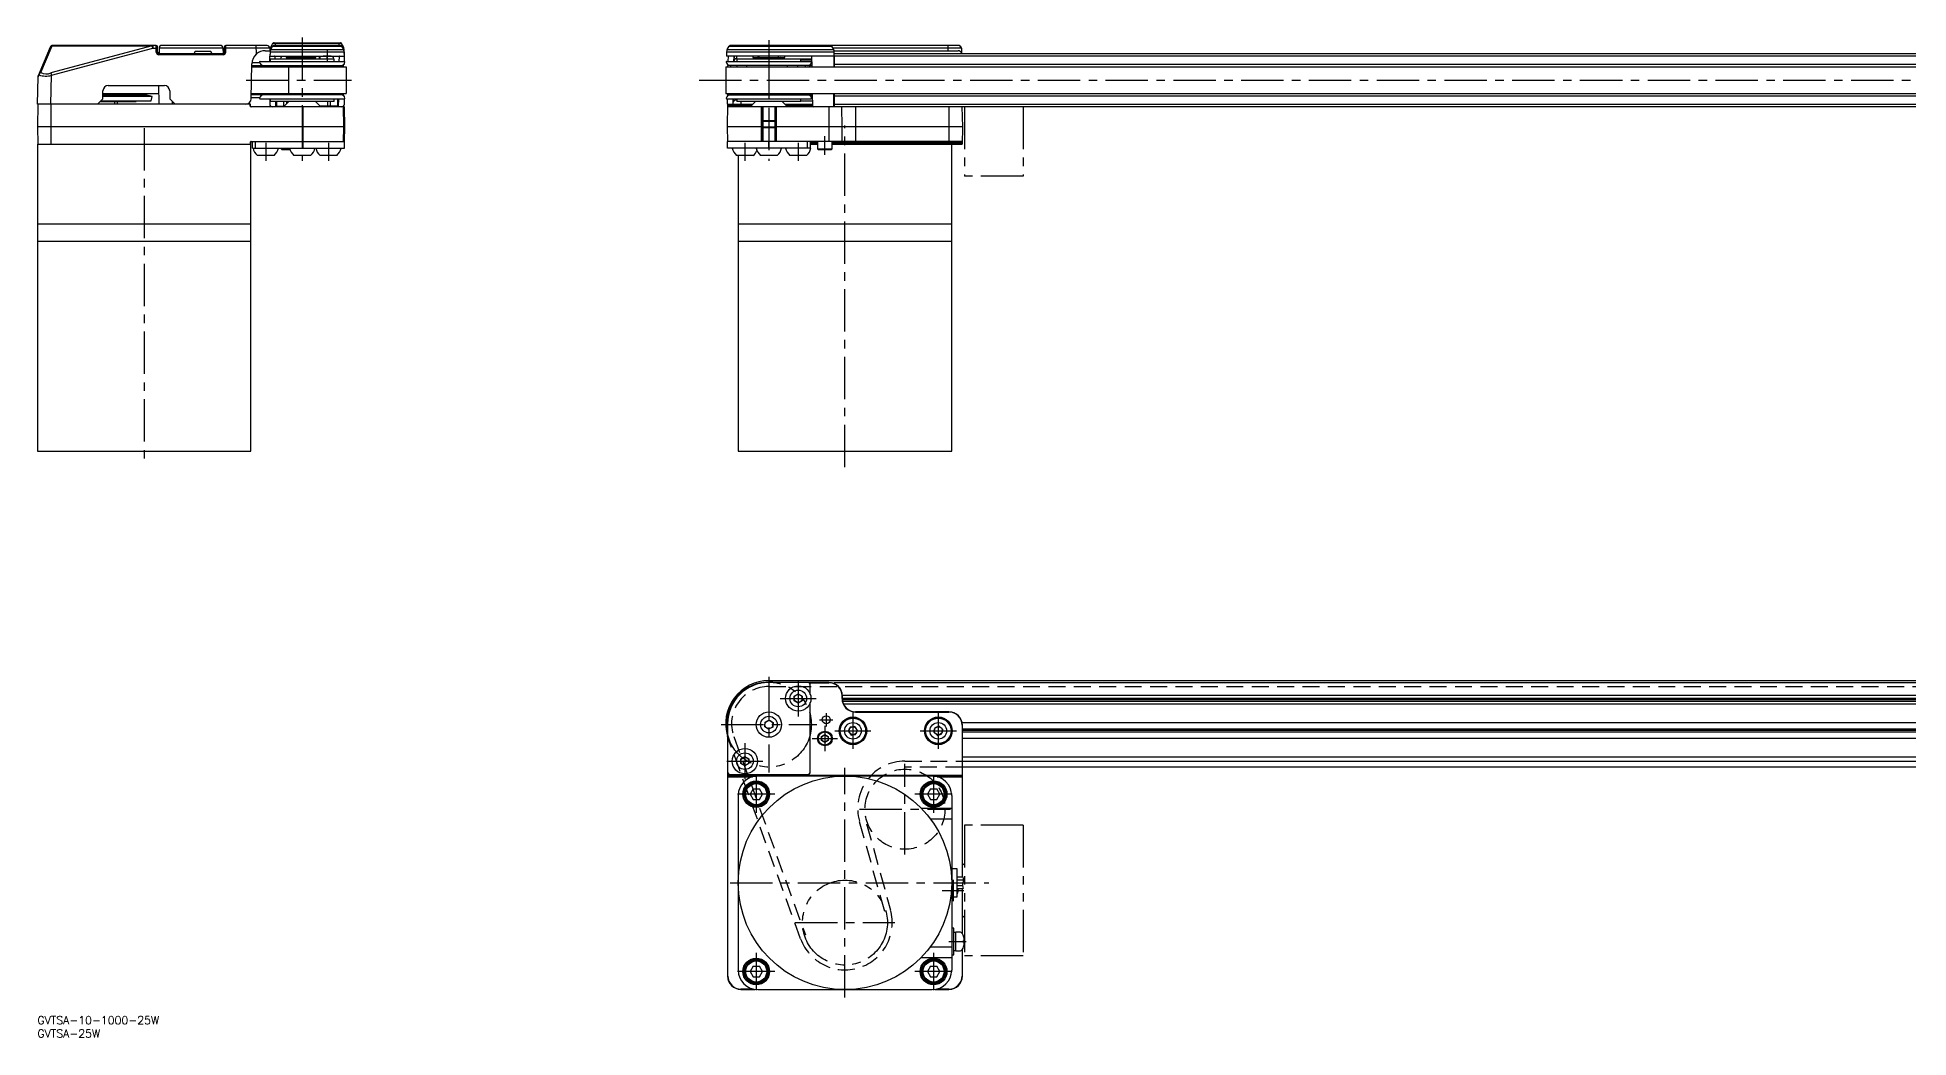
# Model space of a CAD drawing. Extents: x 0 to 1403, y -8 to 367.
# Drawn here: x 0 to 701, y -8 to 367 of the extents above; entities that cross this region are included whole.
import ezdxf

# ---------------------------------------------------------------- set-up
doc = ezdxf.new("R2010")
doc.units = 0
doc.header["$LTSCALE"] = 0.5
for name, pattern in [('CENTER', [50.8, 31.75, -6.35, 6.35, -6.35]), ('DASHED', [19.05, 12.7, -6.35]), ('PHANTOM', [63.5, 31.75, -6.35, 6.35, -6.35, 6.35, -6.35])]:
    doc.linetypes.add(name, pattern=pattern)
for name, color, linetype in [('MSM_CENTER', 1, 'CENTER'), ('MSM_CONTINUOUS', 7, 'CONTINUOUS'), ('MSM_DASHED', 4, 'DASHED'), ('MSM_IMAGINARY', 6, 'PHANTOM'), ('MSM_NARROW', 5, 'CONTINUOUS'), ('MSM_PART_NUMBER', 7, 'CONTINUOUS')]:
    doc.layers.add(name, color=color, linetype=linetype)
doc.styles.get("Standard").update_dxf_attribs({"font": 'txt.shx', "height": 3, "bigfont": 'bigfont.shx'})

# ---------------------------------------------------------------- blocks, each defined once
blk = doc.blocks.new('*U2')
at = {"layer": 'MSM_PART_NUMBER'}
blk.add_text('GVTSA-10-1000-25W', height=3, dxfattribs=at).set_placement((0, -3))
blk = doc.blocks.new('*U3')
at = {"layer": 'MSM_PART_NUMBER'}
blk.add_text('GVTSA-25W', height=3, dxfattribs=at).set_placement((0, -8))

msp = doc.modelspace()

# ---------------------------------------------------------------- linework, layer by layer
at = {"layer": 'MSM_CENTER'}
for p, q in [((99.27, 366.77), (99.27, 320.52)), ((274.17, 365.77), (274.17, 320.52)), ((108.57, 362.07), (108.57, 357.67)), ((78.23, 350.77), (117.77, 350.77)), ((247.97, 350.77), (1299.9, 350.77)), ((40, 332.77), (40, 205.77)), ((295.17, 322.77), (295.17, 329.77)), ((302.67, 205.77), (302.67, 333.77)), ((85.57, 327.27), (85.57, 320.52)), ((109.07, 327.27), (109.07, 320.52)), ((265.17, 327.27), (265.17, 320.52)), ((285.17, 327.27), (285.17, 320.52)), ((274.17, 127.18), (274.17, 91.35)), ((285.17, 125.82), (285.17, 112.32)), ((278.42, 119.07), (291.92, 119.07)), ((295.67, 113.57), (295.67, 108.57)), ((305.67, 113.69), (305.67, 100.19)), ((337.67, 113.69), (337.67, 100.19)), ((256.25, 109.27), (292.08, 109.27)), ((293.17, 111.07), (298.17, 111.07)), ((295.17, 108.82), (295.17, 99.32)), ((298.92, 106.94), (312.42, 106.94)), ((330.92, 106.94), (344.42, 106.94)), ((265.17, 102.32), (265.17, 88.82)), ((290.42, 104.07), (299.92, 104.07)), ((258.42, 95.57), (271.92, 95.57)), ((302.67, 7.05), (302.67, 93.05)), ((325.17, 60.57), (325.17, 94.57)), ((269.43, 90.22), (269.43, 76.22)), ((335.9, 90.22), (335.9, 76.22)), ((276.43, 83.22), (262.43, 83.22)), ((308.17, 77.57), (342.17, 77.57)), ((342.9, 83.22), (328.9, 83.22)), ((259.64, 49.98), (356.55, 49.98)), ((343.17, 51.07), (343.17, 43.07)), ((339.17, 47.07), (347.17, 47.07)), ((283.97, 35.07), (321.36, 35.07)), ((269.43, 23.75), (269.43, 9.75)), ((335.9, 23.75), (335.9, 9.75)), ((341.67, 27.98), (348.12, 27.98)), ((276.43, 16.75), (262.43, 16.75)), ((342.9, 16.75), (328.9, 16.75))]:
    msp.add_line(p, q, dxfattribs=at)
at = {"layer": 'MSM_CONTINUOUS'}
for p, q in [((88.73, 364.77), (113.56, 364.77)), ((89.21, 363.77), (89.21, 364.77)), ((112.93, 364.77), (112.93, 363.77)), ((4.81, 363.15), (0.32, 352.38)), ((1.32, 353.61), (5.5, 363.65)), ((42.96, 363.65), (5.02, 353.45)), ((5.25, 352.58), (43.2, 362.78)), ((5.5, 363.65), (42.96, 363.65)), ((44.52, 363.77), (5.73, 363.77)), ((43.2, 363.77), (43.2, 362.78)), ((43.2, 362.78), (45.03, 362.78)), ((44.56, 361.26), (44.52, 363.77)), ((44.56, 361.26), (45.06, 361.26)), ((45.06, 361.26), (45.02, 363.27)), ((45.56, 360.77), (45.56, 360.27)), ((69.57, 360.27), (45.56, 360.27)), ((45.6, 362.78), (45.57, 360.77)), ((45.57, 360.77), (69.57, 360.77)), ((69.53, 362.78), (45.6, 362.78)), ((68.53, 363.77), (46.6, 363.77)), ((59.06, 361.26), (59.06, 361.37)), ((59.26, 361.57), (64.87, 361.57)), ((61.46, 360.27), (61.46, 360.27)), ((62.67, 360.27), (62.67, 360.27)), ((65.07, 361.26), (65.07, 361.37)), ((69.53, 362.78), (69.57, 360.77)), ((69.57, 360.77), (69.57, 360.27)), ((70.07, 361.26), (70.11, 363.27)), ((70.57, 361.26), (70.07, 361.26)), ((87.05, 362.78), (70.1, 362.78)), ((70.57, 361.26), (70.62, 363.77)), ((86.05, 363.77), (70.61, 363.77)), ((82.09, 360.57), (82.03, 363.77)), ((83.48, 357.77), (115.07, 357.77)), ((85.33, 361.77), (87.07, 361.77)), ((87.05, 362.78), (87.07, 361.77)), ((87.07, 357.77), (87.07, 359.77)), ((87.19, 361.32), (87.17, 359.77)), ((87.17, 359.77), (114.97, 359.77)), ((87.48, 362.32), (87.19, 362.32)), ((87.19, 361.32), (114.94, 361.32)), ((87.27, 358.77), (111.27, 358.77)), ((87.27, 358.77), (87.27, 357.77)), ((88.17, 364.52), (87.46, 363.28)), ((88.17, 363.52), (87.46, 362.28)), ((88.04, 363.28), (87.46, 363.28)), ((87.46, 362.28), (114.67, 362.28)), ((113.96, 364.52), (88.17, 364.52)), ((88.17, 363.52), (113.96, 363.52)), ((113.53, 363.77), (88.6, 363.77)), ((91.47, 359.57), (89.07, 359.57)), ((89.08, 358.77), (89.07, 359.57)), ((89.57, 359.77), (89.57, 359.57)), ((93.27, 359.77), (93.27, 359.27)), ((93.27, 359.27), (104.27, 359.27)), ((94.07, 358.77), (94.07, 359.27)), ((94.17, 358.77), (94.17, 359.27)), ((95.27, 359.17), (95.27, 358.88)), ((96.24, 359.17), (95.27, 359.17)), ((96.24, 359.27), (96.24, 359.17)), ((103.22, 359.17), (97.61, 359.17)), ((102.29, 359.17), (102.29, 359.27)), ((103.73, 359.77), (103.73, 359.27)), ((104.19, 359.77), (104.19, 359.27)), ((104.27, 359.14), (104.27, 359.27)), ((110.49, 359.67), (105.72, 359.67)), ((105.72, 358.77), (105.72, 359.67)), ((105.82, 359.67), (105.82, 358.77)), ((106.87, 359.77), (106.87, 359.67)), ((107.07, 359.77), (107.07, 359.76)), ((107.07, 359.76), (107.07, 359.67)), ((110.07, 359.76), (107.07, 359.76)), ((108.57, 358.77), (108.57, 359.67)), ((110.07, 359.76), (110.06, 359.77)), ((110.07, 359.67), (110.07, 359.76)), ((110.27, 359.67), (110.27, 359.77)), ((113.06, 359.57), (110.66, 359.57)), ((111.27, 357.77), (111.27, 358.77)), ((112.57, 359.77), (112.57, 359.57)), ((113.06, 359.57), (113.03, 357.77)), ((114.67, 363.28), (113.96, 364.52)), ((113.96, 363.52), (114.67, 362.28)), ((114.67, 363.28), (114.09, 363.28)), ((114.94, 362.32), (114.65, 362.32)), ((114.97, 360.77), (114.94, 362.32)), ((114.94, 361.32), (114.97, 359.77)), ((114.95, 360.77), (114.97, 360.77)), ((115.07, 357.77), (115.07, 359.77)), ((258.29, 361.32), (258.27, 359.77)), ((1249.67, 359.77), (258.27, 359.77)), ((258.29, 361.32), (298.64, 361.32)), ((258.38, 357.77), (289.95, 357.77)), ((258.56, 362.28), (259.27, 363.52)), ((258.57, 362.29), (298.37, 362.28)), ((258.95, 357.77), (258.98, 359.77)), ((259.27, 363.52), (297.66, 363.52)), ((345.3, 363.77), (259.76, 363.77)), ((260.98, 359.77), (260.95, 357.77)), ((262, 359.77), (262, 358.77)), ((262, 358.77), (290.18, 358.77)), ((262.17, 358.77), (262.17, 357.77)), ((268.17, 359.77), (268.17, 359.27)), ((268.17, 359.27), (280.17, 359.27)), ((270.16, 359.77), (270.16, 359.27)), ((270.17, 359.17), (270.17, 358.77)), ((273.56, 359.17), (270.17, 359.17)), ((271.14, 359.27), (271.14, 359.17)), ((278.17, 359.17), (274.55, 359.17)), ((277.19, 359.17), (277.19, 359.27)), ((277.59, 359.77), (277.59, 359.27)), ((278.17, 358.77), (278.17, 359.17)), ((280.17, 359.27), (280.17, 359.77)), ((286.17, 357.77), (286.17, 358.77)), ((290.19, 358.48), (286.17, 358.48)), ((290.19, 358.27), (286.17, 358.27)), ((290.17, 359.57), (290.24, 355.77)), ((297.66, 363.52), (298.37, 362.28)), ((346.31, 362.78), (298.08, 362.78)), ((298.58, 361.77), (345.11, 361.77)), ((298.67, 359.77), (298.6, 355.77)), ((298.67, 359.77), (298.64, 361.32)), ((298.67, 360.77), (1290.07, 360.77)), ((298.67, 355.77), (298.67, 360.77)), ((341.32, 361.77), (341.3, 363.77)), ((346.31, 362.78), (346.34, 360.77)), ((0.07, 341.77), (0.24, 352.01)), ((0.63, 352.75), (0.24, 352.01)), ((0.24, 352.01), (0.32, 352.38)), ((5.02, 353.45), (5.25, 352.58)), ((5.07, 341.77), (5.25, 352.58)), ((80.1, 343.73), (80.33, 356.85)), ((80.32, 355.77), (115.77, 355.77)), ((80.33, 356.27), (114.77, 356.27)), ((83.35, 357.27), (80.35, 357.27)), ((82.57, 355.77), (82.57, 356.27)), ((83.81, 356.27), (83.81, 355.77)), ((84.87, 356.27), (84.87, 355.77)), ((87.29, 356.27), (87.29, 355.77)), ((90.82, 356.27), (90.82, 355.77)), ((94.06, 355.77), (94.06, 345.77)), ((106.26, 355.77), (106.26, 356.27)), ((110.11, 355.77), (110.11, 356.27)), ((112.95, 355.77), (112.95, 356.27)), ((114.51, 355.77), (114.51, 356.27)), ((114.73, 355.77), (114.73, 356.27)), ((114.77, 355.77), (114.77, 356.27)), ((114.88, 356.77), (115.07, 356.77)), ((115.07, 356.77), (115.07, 357.02)), ((115.77, 355.77), (115.77, 345.77)), ((257.97, 355.77), (257.97, 345.77)), ((257.97, 355.77), (1290.37, 355.77)), ((258.71, 356.27), (258.71, 355.77)), ((290.23, 356.27), (258.71, 356.27)), ((258.92, 356.27), (258.92, 356.46)), ((259.78, 356.27), (259.78, 355.77)), ((262.19, 356.27), (262.19, 355.77)), ((265.73, 356.27), (265.73, 355.77)), ((274.17, 355.77), (274.17, 345.77)), ((281.16, 355.77), (281.16, 356.27)), ((285.01, 355.77), (285.01, 356.27)), ((287.85, 355.77), (287.85, 356.27)), ((289.41, 355.77), (289.41, 356.27)), ((289.63, 355.77), (289.63, 356.27)), ((289.92, 356.94), (290.22, 356.94)), ((298.67, 356.77), (1249.67, 356.77)), ((22.57, 341.77), (24.57, 343.77)), ((24.57, 343.77), (24.57, 346.77)), ((24.57, 345.77), (45.44, 345.77)), ((40.5, 345.27), (24.57, 345.27)), ((41.5, 345), (24.57, 345)), ((43, 344.6), (24.57, 344.6)), ((26.57, 348.77), (47.57, 348.77)), ((32.73, 345.27), (32.73, 345.77)), ((36.42, 345.27), (36.42, 345.77)), ((39.06, 345.27), (39.06, 345.77)), ((40.38, 345.27), (40.38, 345.77)), ((43, 344.6), (40.5, 345.27)), ((42.59, 343.05), (43, 344.6)), ((45.38, 348.77), (45.5, 341.77)), ((49.57, 346.77), (49.57, 343.77)), ((49.57, 343.77), (51.57, 341.77)), ((80.11, 344.27), (83.35, 344.27)), ((114.77, 345.27), (80.13, 345.27)), ((80.14, 345.77), (115.77, 345.77)), ((82.57, 345.27), (82.57, 345.77)), ((83.48, 343.77), (115.05, 343.77)), ((83.77, 345.77), (83.77, 345.27)), ((83.81, 345.77), (83.81, 345.27)), ((84.57, 345.25), (84.57, 345.27)), ((84.87, 345.77), (84.87, 345.27)), ((87.07, 343.77), (87.07, 341.77)), ((87.27, 343.77), (87.27, 342.77)), ((87.29, 345.77), (87.29, 345.27)), ((90.82, 345.77), (90.82, 345.27)), ((106.26, 345.27), (106.26, 345.77)), ((110.11, 345.27), (110.11, 345.77)), ((111.27, 342.77), (111.27, 343.77)), ((112.57, 340.77), (112.57, 343.77)), ((112.79, 343.77), (112.74, 340.96)), ((112.95, 345.27), (112.95, 345.77)), ((114.51, 345.27), (114.51, 345.77)), ((114.73, 345.27), (114.73, 345.77)), ((114.77, 345.27), (114.77, 345.77)), ((115.07, 344.77), (114.88, 344.77)), ((115.07, 344.51), (115.07, 344.77)), ((115.07, 341.77), (115.07, 343.77)), ((257.97, 345.77), (1290.37, 345.77)), ((258.38, 343.77), (289.95, 343.77)), ((258.67, 341.77), (258.7, 343.77)), ((258.71, 345.77), (258.71, 345.27)), ((258.71, 345.27), (290.42, 345.27)), ((258.73, 344.94), (258.74, 345.27)), ((259.78, 345.77), (259.78, 345.27)), ((260.7, 343.77), (260.67, 341.77)), ((262.17, 343.77), (262.17, 342.77)), ((262.19, 345.77), (262.19, 345.27)), ((265.73, 345.77), (265.73, 345.27)), ((281.16, 345.27), (281.16, 345.77)), ((285.01, 345.27), (285.01, 345.77)), ((286.17, 342.77), (286.17, 343.77)), ((287.85, 345.27), (287.85, 345.77)), ((289.41, 345.27), (289.41, 345.77)), ((289.63, 345.27), (289.63, 345.77)), ((290.43, 344.6), (289.92, 344.6)), ((290.41, 345.77), (290.5, 340.96)), ((298.42, 345.77), (298.34, 340.96)), ((298.67, 345.77), (298.67, 340.77)), ((1249.67, 344.77), (298.67, 344.77)), ((0.21, 341.77), (0.07, 333.27)), ((79.72, 341.77), (0.07, 341.77)), ((5.07, 341.77), (5.07, 326.77)), ((23.57, 342.77), (37, 342.77)), ((23.85, 343.05), (42.59, 343.05)), ((29.02, 341.77), (29.02, 342.77)), ((30, 341.77), (30, 342.77)), ((37, 342.77), (37, 343.05)), ((50.63, 341.77), (50.64, 342.69)), ((79.72, 340.96), (79.72, 341.77)), ((79.72, 340.96), (79.92, 340.97)), ((79.92, 340.97), (79.92, 341.57)), ((114.94, 340.77), (80.06, 340.77)), ((87.23, 341.22), (87.22, 340.77)), ((111.27, 342.77), (87.27, 342.77)), ((89.39, 340.96), (89.36, 342.77)), ((89.39, 340.96), (92.46, 340.96)), ((89.57, 342.77), (89.57, 340.77)), ((94.27, 342.77), (92.27, 340.77)), ((92.41, 340.96), (92.41, 342.77)), ((93.45, 341.95), (93.46, 342.77)), ((99.57, 325.27), (99.57, 340.77)), ((106.27, 340.77), (104.27, 342.77)), ((112.74, 340.96), (106.07, 340.96)), ((108.67, 342.77), (108.69, 340.96)), ((109.73, 342.77), (109.73, 340.77)), ((114.82, 333.27), (114.69, 340.77)), ((114.74, 340.77), (114.87, 333.27)), ((114.91, 340.77), (114.9, 341.22)), ((114.94, 340.77), (115.07, 333.27)), ((258.67, 333.27), (258.82, 341.77)), ((258.67, 341.77), (268.17, 341.77)), ((258.8, 340.96), (259, 340.97)), ((1249.67, 340.77), (258.8, 340.77)), ((258.82, 341.77), (259.01, 341.57)), ((259, 340.97), (259.01, 341.57)), ((259, 340.97), (267.37, 340.97)), ((259.01, 341.57), (267.97, 341.57)), ((262.17, 343.27), (261.69, 343.27)), ((286.17, 342.77), (262.17, 342.77)), ((263.68, 342.77), (263.67, 341.77)), ((269.17, 342.77), (267.17, 340.77)), ((271.43, 327.77), (271.43, 340.77)), ((271.67, 327.77), (271.67, 340.77)), ((271.87, 340.77), (271.87, 327.77)), ((276.47, 327.77), (276.47, 340.77)), ((276.67, 340.77), (276.67, 327.77)), ((276.87, 340.77), (276.87, 327.77)), ((281.17, 340.77), (279.17, 342.77)), ((280.17, 341.77), (290.48, 341.77)), ((280.37, 341.57), (290.49, 341.57)), ((280.97, 340.97), (290.5, 340.97)), ((286.17, 343.05), (290.46, 343.05)), ((296.67, 340.77), (296.67, 327.77)), ((298.35, 341.77), (1258.67, 341.77)), ((301.67, 333.27), (301.54, 340.77)), ((306.67, 340.77), (306.67, 327.77)), ((341.67, 340.77), (341.67, 327.77)), ((346.54, 340.77), (346.67, 333.27)), ((114.82, 333.27), (0.07, 333.27)), ((0.07, 333.27), (0.18, 326.77)), ((114.73, 327.77), (114.82, 333.27)), ((114.87, 333.27), (114.77, 327.77)), ((115.07, 333.27), (114.87, 333.27)), ((115.07, 333.27), (114.97, 327.77)), ((115.05, 332.52), (115.06, 332.27)), ((115.07, 331.77), (115.06, 332.27)), ((115.07, 331.77), (115.06, 331.26)), ((271.67, 333.27), (258.67, 333.27)), ((258.76, 327.77), (258.67, 333.27)), ((276.67, 335.47), (271.67, 335.47)), ((271.67, 333.07), (276.67, 333.07)), ((276.47, 335.27), (271.87, 335.27)), ((271.87, 333.27), (276.47, 333.27)), ((346.67, 333.27), (276.67, 333.27)), ((301.57, 327.77), (301.67, 333.27)), ((346.67, 333.27), (346.55, 326.77)), ((0, 326.77), (80, 326.77)), ((0, 326.77), (0, 211.77)), ((79.75, 327.57), (79.72, 326.77)), ((79.75, 327.57), (79.95, 327.57)), ((79.93, 326.96), (79.95, 327.57)), ((80, 211.77), (80, 326.77)), ((80.1, 327.77), (115.07, 327.77)), ((80.57, 325.27), (80.57, 327.77)), ((80.57, 325.27), (115.07, 325.27)), ((81.57, 327.77), (81.57, 325.27)), ((91.32, 325.27), (91.32, 325.07)), ((91.32, 325.07), (91.62, 324.77)), ((91.32, 325.07), (94.56, 325.07)), ((91.62, 324.77), (94.64, 324.77)), ((115.07, 325.27), (115.07, 327.77)), ((258.67, 325.27), (258.67, 327.77)), ((346.57, 327.77), (258.67, 327.77)), ((289.92, 325.27), (258.67, 325.27)), ((274.17, 325.27), (274.17, 327.77)), ((288.67, 325.27), (288.67, 327.77)), ((289.67, 327.77), (289.67, 325.27)), ((289.67, 327.57), (292.42, 327.57)), ((292.42, 326.96), (289.67, 326.96)), ((289.67, 326.77), (292.42, 326.77)), ((292.42, 327.77), (292.42, 325.07)), ((292.42, 325.07), (292.72, 324.77)), ((292.42, 325.07), (297.92, 325.07)), ((292.72, 324.77), (297.62, 324.77)), ((297.62, 324.77), (297.92, 325.07)), ((297.92, 325.07), (297.92, 327.77)), ((297.92, 327.57), (346.37, 327.57)), ((346.36, 326.96), (297.92, 326.96)), ((297.92, 326.77), (346.55, 326.77)), ((342.67, 211.77), (342.67, 326.77)), ((346.37, 327.57), (346.36, 326.96)), ((346.36, 326.96), (346.55, 326.77)), ((346.37, 327.57), (346.57, 327.57)), ((88.69, 322.52), (82.44, 322.52)), ((102.39, 322.52), (96.14, 322.52)), ((112.19, 322.52), (105.94, 322.52)), ((268.29, 322.52), (262.04, 322.52)), ((262.67, 322.52), (262.67, 211.77)), ((277.29, 322.52), (271.04, 322.52)), ((288.29, 322.52), (282.04, 322.52)), ((80, 296.77), (0, 296.77)), ((342.67, 296.77), (262.67, 296.77)), ((80, 290.27), (0, 290.27)), ((342.67, 290.27), (262.67, 290.27)), ((0, 211.77), (80, 211.77)), ((262.67, 211.77), (342.67, 211.77)), ((274.17, 125.77), (1274.17, 125.77)), ((296.67, 125.07), (274.17, 125.07)), ((283.67, 119.93), (285.17, 120.8)), ((283.67, 118.2), (283.67, 119.93)), ((285.17, 120.8), (286.67, 119.93)), ((286.67, 119.93), (286.67, 118.2)), ((289.09, 124.97), (296.67, 124.97)), ((289.67, 120.59), (289.67, 124.07)), ((296.67, 125.07), (296.67, 124.97)), ((298.67, 125.07), (1276.67, 125.07)), ((298.67, 125.07), (298.67, 124.65)), ((301.57, 120.07), (301.57, 119.07)), ((301.57, 120.07), (301.67, 120.07)), ((301.66, 120.27), (1220.68, 120.27)), ((301.67, 119.07), (301.67, 120.07)), ((285.17, 117.33), (283.67, 118.2)), ((286.67, 118.2), (285.17, 117.33)), ((289.67, 91.57), (289.67, 117.55)), ((301.57, 119.07), (301.67, 119.07)), ((1192.29, 119.09), (301.67, 119.09)), ((1191.99, 118.57), (301.69, 118.57)), ((301.77, 118.05), (1192.29, 118.05)), ((1220.68, 116.87), (302.18, 116.87)), ((306.67, 114.07), (306.67, 113.97)), ((341.67, 114.07), (306.67, 114.07)), ((306.67, 113.97), (341.67, 113.97)), ((341.67, 114.07), (341.67, 113.97)), ((258.67, 109.57), (258.67, 15.07)), ((272.62, 108.49), (272.72, 110.22)), ((274.07, 107.54), (272.62, 108.49)), ((272.72, 110.22), (274.27, 111)), ((275.62, 108.32), (274.07, 107.54)), ((274.27, 111), (275.71, 110.04)), ((275.71, 110.04), (275.62, 108.32)), ((293.92, 104.79), (295.17, 105.51)), ((295.17, 105.51), (296.42, 104.79)), ((304.66, 108.34), (303.94, 106.77)), ((303.94, 106.77), (304.95, 105.36)), ((306.38, 108.51), (304.66, 108.34)), ((304.95, 105.36), (306.68, 105.53)), ((307.39, 107.1), (306.38, 108.51)), ((306.68, 105.53), (307.39, 107.1)), ((336.37, 108.09), (336.02, 106.39)), ((336.02, 106.39), (337.32, 105.24)), ((338.02, 108.63), (336.37, 108.09)), ((337.32, 105.24), (338.96, 105.78)), ((339.31, 107.48), (338.02, 108.63)), ((338.96, 105.78), (339.31, 107.48)), ((346.57, 110.07), (1220.68, 110.07)), ((346.57, 109.07), (346.57, 90.1)), ((346.67, 109.07), (346.57, 109.07)), ((346.67, 52.07), (346.67, 109.07)), ((1179.67, 107.59), (346.67, 107.59)), ((1179.67, 107.07), (346.67, 107.07)), ((346.67, 106.55), (1179.67, 106.55)), ((293.92, 103.34), (293.92, 104.79)), ((295.17, 102.62), (293.92, 103.34)), ((296.42, 103.34), (295.17, 102.62)), ((296.42, 104.79), (296.42, 103.34)), ((1220.68, 104.07), (346.67, 104.07)), ((263.67, 96.43), (265.17, 97.3)), ((263.67, 94.7), (263.67, 96.43)), ((265.17, 93.83), (263.67, 94.7)), ((265.17, 97.3), (266.67, 96.43)), ((266.67, 94.7), (265.17, 93.83)), ((266.67, 96.43), (266.67, 94.7)), ((1276.67, 97.07), (346.67, 97.07)), ((346.67, 95.57), (1265.93, 95.57)), ((1272.53, 93.37), (346.67, 93.37)), ((258.76, 90.1), (258.76, 91.14)), ((258.77, 89.75), (258.78, 89.72)), ((258.78, 89.72), (258.78, 89.73)), ((258.78, 89.73), (268.05, 89.73)), ((258.78, 15.07), (258.78, 89.72)), ((346.37, 90.15), (258.97, 90.15)), ((258.97, 89.95), (258.97, 90.15)), ((258.98, 89.93), (258.97, 89.95)), ((258.97, 89.95), (269.31, 89.95)), ((269.06, 89.93), (258.98, 89.93)), ((259.67, 90.57), (288.67, 90.57)), ((268.28, 85.22), (267.12, 83.22)), ((268.28, 85.22), (270.59, 85.22)), ((335.37, 89.98), (269.97, 89.98)), ((271.74, 83.22), (270.59, 85.22)), ((334.75, 85.22), (333.59, 83.22)), ((334.75, 85.22), (337.06, 85.22)), ((336.03, 89.95), (346.37, 89.95)), ((346.36, 89.93), (336.28, 89.93)), ((338.21, 83.22), (337.06, 85.22)), ((337.29, 89.73), (346.55, 89.73)), ((346.37, 89.95), (346.36, 89.93)), ((346.37, 90.15), (346.37, 89.95)), ((346.55, 89.72), (346.57, 89.75)), ((346.55, 89.73), (346.55, 89.72)), ((346.55, 89.72), (346.55, 52.07)), ((262.67, 82.68), (262.67, 17.28)), ((267.12, 83.22), (268.28, 81.22)), ((268.28, 81.22), (270.59, 81.22)), ((270.59, 81.22), (271.74, 83.22)), ((331.23, 77.98), (342.67, 77.98)), ((333.59, 83.22), (334.75, 81.22)), ((334.75, 81.22), (337.06, 81.22)), ((337.06, 81.22), (338.21, 83.22)), ((342.67, 82.68), (342.67, 17.28)), ((334.67, 73.98), (342.67, 73.98)), ((344.67, 55.23), (342.67, 55.23)), ((344.67, 44.73), (344.67, 55.23)), ((346.99, 52.07), (344.67, 52.07)), ((347.11, 50.98), (344.67, 50.98)), ((342.67, 44.73), (344.67, 44.73)), ((344.67, 48.98), (346.72, 48.98)), ((344.67, 47.9), (347.02, 47.9)), ((346.55, 47.9), (346.55, 31.11)), ((346.67, 30.97), (346.67, 47.9)), ((343.47, 32.98), (342.67, 32.98)), ((343.47, 22.98), (343.47, 32.98)), ((344.17, 31.33), (343.47, 31.33)), ((344.17, 24.48), (344.17, 31.48)), ((345.68, 31.48), (344.17, 31.48)), ((347.12, 29.98), (347.11, 29.98)), ((347.44, 28.38), (347.11, 28.38)), ((331.23, 21.98), (342.67, 21.98)), ((334.67, 25.98), (342.67, 25.98)), ((342.67, 22.98), (343.47, 22.98)), ((343.47, 24.63), (344.17, 24.63)), ((344.17, 24.48), (345.68, 24.48)), ((346.55, 24.86), (346.55, 15.07)), ((346.67, 15.07), (346.67, 25)), ((347.11, 27.58), (347.44, 27.58)), ((347.11, 25.98), (347.12, 25.98)), ((258.67, 15.07), (258.78, 15.07)), ((268.28, 18.75), (267.12, 16.75)), ((267.12, 16.75), (268.28, 14.75)), ((268.28, 18.75), (270.59, 18.75)), ((268.28, 14.75), (270.59, 14.75)), ((271.74, 16.75), (270.59, 18.75)), ((270.59, 14.75), (271.74, 16.75)), ((334.75, 18.75), (333.59, 16.75)), ((333.59, 16.75), (334.75, 14.75)), ((334.75, 18.75), (337.06, 18.75)), ((334.75, 14.75), (337.06, 14.75)), ((338.21, 16.75), (337.06, 18.75)), ((337.06, 14.75), (338.21, 16.75)), ((346.67, 15.07), (346.55, 15.07)), ((268.28, 10.18), (263.67, 10.18)), ((263.67, 10.07), (268.87, 10.07)), ((269.97, 9.98), (335.37, 9.98)), ((336.47, 10.07), (341.67, 10.07)), ((341.67, 10.18), (337.05, 10.18)), ((341.67, 10.07), (341.67, 10.18))]:
    msp.add_line(p, q, dxfattribs=at)
for centre, radius in [((285.17, 119.07), 4.75), ((285.17, 119.07), 3.12), ((285.17, 119.07), 1.5), ((274.17, 109.27), 4.75), ((274.17, 109.27), 3.12), ((295.67, 111.07), 1.5), ((274.17, 109.27), 1.5), ((295.17, 104.07), 2.75), ((295.17, 104.07), 2.45), ((295.17, 104.07), 1.25), ((305.67, 106.94), 5.17), ((305.67, 106.94), 5), ((305.67, 106.94), 4.75), ((305.67, 106.94), 3.12), ((305.67, 106.94), 1.5), ((337.67, 106.94), 5.17), ((337.67, 106.94), 5), ((337.67, 106.94), 4.75), ((337.67, 106.94), 3.12), ((337.67, 106.94), 1.5), ((265.17, 95.57), 4.75), ((265.17, 95.57), 3.12), ((265.17, 95.57), 1.5), ((302.67, 49.98), 40), ((269.43, 83.22), 5), ((269.43, 83.22), 4.6), ((269.43, 83.22), 4.25), ((269.43, 83.22), 3.95), ((335.9, 83.22), 5), ((335.9, 83.22), 4.6), ((335.9, 83.22), 4.25), ((335.9, 83.22), 3.95), ((269.43, 16.75), 5), ((269.43, 16.75), 4.6), ((335.9, 16.75), 5), ((335.9, 16.75), 4.6), ((269.43, 16.75), 4.25), ((269.43, 16.75), 3.95), ((335.9, 16.75), 4.25), ((335.9, 16.75), 3.95)]:
    msp.add_circle(centre, radius, dxfattribs=at)
for centre, radius, start, end in [((88.73, 364.03), 0.739, 89.56478, 138.57182), ((113.55, 364.3), 0.463, 27.38979, 88.95909), ((5.73, 362.77), 1, 90, 157.38014), ((5.58, 362.8), 0.849, 95.88329, 155.90216), ((5.75, 363.44), 0.328, 92.92872, 140.20066), ((43.22, 363.44), 0.328, 92.92978, 140.20052), ((-65.74, 333.61), 112.78, 14.99117, 15.44654), ((44.52, 363.27), 0.5, 0.99965, 90.00025), ((45.56, 361.27), 1, 181.00012, 269.99983), ((45.56, 361.27), 0.5, 181.0082, 269.9917), ((46.6, 362.77), 1, 90, 179), ((58.56, 361.27), 0.5, 270, 359), ((59.26, 361.37), 0.2, 90, 179), ((64.87, 361.37), 0.2, 1, 90), ((65.57, 361.27), 0.5, 181, 270), ((68.53, 362.77), 1, 1, 90), ((69.57, 361.27), 1, 270.00008, 358.99985), ((69.57, 361.27), 0.5, 270.00813, 358.99175), ((70.61, 363.27), 0.5, 89.03133, 178.99437), ((85.33, 356.77), 5, 130.40615, 179), ((85.3, 356.84), 4.92, 89.67411, 130.73206), ((83.48, 357.57), 0.2, 90, 188.84988), ((85.99, 362.7), 1.07, 4.37531, 86.6247), ((88.07, 359.77), 1, 153.14006, 180), ((90.41, 361.95), 3.24, 155.61504, 173.38505), ((89.24, 361.27), 2.05, 150.35886, 178.64123), ((88.61, 363.26), 0.501, 90.09119, 149.90889), ((88.87, 359.57), 0.2, 1, 90), ((92.07, 358.77), 1, 126.53528, 180), ((99.93, 344.7), 14.93, 102.6494, 109.57066), ((101.47, 339.01), 20.72, 103.43936, 107.55779), ((99.93, 346.92), 12.54, 103.88231, 109.23968), ((106.68, 400.95), 42.87, 256.4863, 259.72964), ((105.72, 396.49), 38.41, 256.34891, 259.14577), ((105.05, 391.79), 33.46, 256.40591, 260.72531), ((101.91, 361.1), 2.39, 281.86968, 299.65106), ((102.86, 359.38), 0.421, 303.37704, 344.38338), ((103.38, 359.75), 1.01, 281.77754, 331.16157), ((103.62, 359.43), 0.694, 287.95572, 337.799), ((103.73, 359.28), 0.555, 291.2334, 344.80742), ((104.05, 359.14), 0.218, 0.01442, 6.84757), ((110.07, 358.77), 1, 0, 53.46472), ((113.26, 359.57), 0.2, 90, 179), ((113.53, 363.27), 0.494, 29.58504, 90.41487), ((111.8, 361.97), 3.16, 6.36774, 24.63072), ((112.93, 361.28), 2.01, 1.09299, 29.90692), ((114.07, 359.77), 1, 0, 26.85994), ((115.05, 357.57), 0.2, 351.15012, 90), ((258.38, 357.57), 0.2, 90, 188.84988), ((260.29, 361.28), 2, 150, 179), ((259.75, 363.18), 0.587, 89.28337, 144.94604), ((286.51, 354.84), 25.73, 168.95791, 173.46562), ((261.98, 357.77), 0.996, 89.05922, 180.24519), ((269.58, 358.61), 0.439, 124.30948, 158.76084), ((270.78, 356.9), 2.53, 110.36119, 124.88489), ((271.87, 356.44), 3.04, 111.52972, 116.19103), ((272.63, 364), 5.09, 248.40838, 251.71165), ((464.47, -556.77), 935.62, 101.74371, 101.89321), ((467.57, -571.79), 950.86, 101.74335, 101.86056), ((470.21, 1302.7), 963.61, 258.25394, 258.40089), ((472.6, 1314.04), 975.3, 258.25359, 258.36896), ((425.32, 1086.68), 742.97, 258.2538, 258.44473), ((276.08, 362.99), 4.05, 289.42632, 293.30597), ((276.8, 357.2), 2.24, 61.04153, 66.86507), ((278.16, 358.06), 1.27, 40.34793, 71.91208), ((278.96, 358.77), 0.203, 359.91883, 34.411), ((289.95, 357.57), 0.2, 351.15012, 90), ((289.97, 359.57), 0.2, 1, 90), ((297.23, 363.27), 0.5, 30.00033, 90), ((296.64, 361.28), 2, 1.00013, 29.94458), ((345.19, 360.65), 1.12, 6.17399, 94.19621), ((345.13, 362.77), 1, 1.00001, 89.99997), ((345.25, 362.71), 1.06, 4.22477, 87.14841), ((1.29, 352.93), 0.685, 87.60533, 194.80896), ((1.72, 352.58), 1.11, 111.49285, 170.92144), ((3.18, 359.22), 6.95, 248.41682, 287.34337), ((3.35, 357.61), 4.49, 243.04335, 291.82067), ((84.77, 357.77), 1.5, 188.84988, 269.98601), ((113.77, 357.77), 1.5, 270.01399, 351.15012), ((259.67, 357.77), 1.5, 188.84988, 270), ((288.67, 357.77), 1.5, 270, 351.15012), ((26.57, 346.77), 2, 90, 180), ((47.57, 346.77), 2, 0, 90), ((78.1, 343.77), 2, 270, 359), ((84.77, 343.77), 1.5, 90, 171.15012), ((83.48, 343.97), 0.2, 171.15012, 270), ((113.77, 343.77), 1.5, 8.84988, 90), ((115.05, 343.97), 0.2, 270, 8.84988), ((258.38, 343.97), 0.2, 171.15012, 270), ((259.67, 343.77), 1.5, 90, 171.15012), ((263.96, 342.72), 3.28, 161.32253, 178.83756), ((288.67, 343.77), 1.5, 8.84988, 90), ((289.95, 343.97), 0.2, 270, 8.84988), ((79.72, 341.57), 0.2, 0, 90), ((80.13, 341.28), 0.515, 217.6555, 262.92353), ((80.12, 340.97), 0.2, 179.99988, 269.99998), ((88.07, 341.77), 1, 180, 270), ((89.59, 340.97), 0.2, 180.99975, 270.00034), ((108.87, 340.94), 0.179, 171.76205, 252.6169), ((112.53, 340.97), 0.211, 280.72538, 356.95614), ((114.07, 341.77), 1, 270, 0), ((261.68, 342.27), 0.997, 89.81289, 179.187), ((290.7, 340.97), 0.2, 181, 270), ((298.14, 340.97), 0.2, 270, 359), ((114.56, 331.27), 0.5, 340.37745, 359), ((271.87, 335.47), 0.2, 180, 270), ((271.87, 333.07), 0.2, 90, 180), ((276.47, 335.47), 0.2, 270, 0), ((276.47, 333.07), 0.2, 0, 90), ((79.73, 326.97), 0.2, 270, 357.5), ((80.16, 327.25), 0.516, 97.09288, 142.30249), ((80.15, 327.57), 0.2, 89.99974, 177.5002), ((85.48, 326.17), 4.75, 190.93157, 230.22689), ((85.65, 326.17), 4.75, 309.77311, 349.06843), ((99.18, 326.17), 4.75, 190.93157, 230.22689), ((99.35, 326.17), 4.75, 309.77311, 349.06843), ((108.98, 326.17), 4.75, 190.93157, 230.22689), ((109.15, 326.17), 4.75, 309.77311, 349.06843), ((265.08, 326.17), 4.75, 190.93157, 230.22689), ((265.25, 326.17), 4.75, 309.77311, 338.31399), ((274.08, 326.17), 4.75, 190.93157, 230.22689), ((274.25, 326.17), 4.75, 309.77311, 349.06843), ((285.08, 326.17), 4.75, 190.93157, 230.22689), ((285.25, 326.17), 4.75, 309.77311, 349.06843), ((274.17, 109.57), 16.2, 90, 196.90462), ((274.17, 109.27), 15.98, 81.28571, 183.17154), ((274.17, 109.57), 15.5, 90, 180), ((288.67, 124.07), 1, 0, 90), ((296.67, 120.07), 5, 359.99999, 89.99998), ((296.67, 120.07), 4.9, 359.99998, 90.00001), ((306.67, 119.07), 5.1, 180, 269.99999), ((306.67, 119.07), 5, 179.99999, 270.00002), ((341.67, 109.07), 5, 359.99999, 89.99997), ((341.67, 109.07), 4.9, 359.99994, 90.00002), ((280.75, 110.27), 22.62, 184.78406, 192.53065), ((259.67, 91.57), 1, 180, 270), ((288.67, 91.57), 1, 270, 0), ((258.96, 89.76), 0.393, 89.72293, 120.84249), ((277.37, 90.11), 18.61, 180.03944, 181.10038), ((258.97, 89.75), 0.2, 90.00576, 179.88428), ((258.99, 89.72), 0.209, 93.47509, 177.52396), ((269.97, 82.68), 7.3, 90, 180), ((335.37, 82.68), 7.3, 0, 90), ((346.35, 89.72), 0.209, 2.3952, 86.60594), ((346.37, 89.76), 0.394, 59.19702, 90.23756), ((346.37, 89.75), 0.2, 359.88495, 89.9774), ((327.84, 90.11), 18.73, 358.90312, 359.95587), ((343.17, 47.07), 2, 318.59038, 24.65297), ((345.68, 30.28), 1.2, 28.63099, 90), ((341.47, 27.98), 6, 19.47122, 28.63099), ((341.47, 27.98), 5.99, 3.83109, 19.51639), ((341.47, 27.98), 5.66, 355.94519, 4.05481), ((345.68, 25.68), 1.2, 270, 331.36901), ((341.47, 27.98), 6, 331.36901, 340.52878), ((341.47, 27.98), 5.99, 340.48361, 356.16891), ((263.67, 15.07), 5, 179.99999, 269.99997), ((263.67, 15.07), 4.89, 180, 269.99996), ((269.97, 17.28), 7.3, 180, 270), ((335.37, 17.28), 7.3, 270, 360), ((341.67, 15.07), 4.89, 270.00004, 0), ((341.67, 15.07), 5, 270.00003, 0.00001)]:
    msp.add_arc(centre, radius, start, end, dxfattribs=at)
at = {"layer": 'MSM_DASHED'}
for p, q in [((274.17, 123.57), (1274.17, 123.57)), ((258.93, 104.06), (258.67, 104.86)), ((286.02, 29.05), (258.93, 104.06)), ((261, 104.81), (287.83, 30.45)), ((325.17, 95.57), (346.67, 95.57)), ((346.67, 93.37), (325.17, 93.37)), ((317.56, 39.23), (308.12, 73.1)), ((310.79, 72.09), (319.73, 39.79))]:
    msp.add_line(p, q, dxfattribs=at)
msp.add_circle((325.17, 77.57), 15, dxfattribs=at)
for centre, radius, start, end in [((274.17, 109.57), 14, 90, 199.85685), ((325.17, 77.87), 17.7, 90, 195.63108), ((302.67, 35.07), 17.7, 199.85685, 15.47269)]:
    msp.add_arc(centre, radius, start, end, dxfattribs=at)
at = {"layer": 'MSM_IMAGINARY'}
for p, q in [((347.47, 340.77), (347.47, 314.77)), ((369.47, 340.77), (369.47, 314.77)), ((369.47, 314.77), (347.47, 314.77)), ((369.47, 71.57), (347.47, 71.57)), ((347.47, 71.57), (347.47, 22.57)), ((369.47, 71.57), (369.47, 22.57)), ((347.47, 57.07), (346.67, 56.57)), ((346.67, 37.57), (347.47, 37.07)), ((369.47, 22.57), (347.47, 22.57))]:
    msp.add_line(p, q, dxfattribs=at)
for centre in [(274.17, 109.27), (302.67, 35.07)]:
    msp.add_circle(centre, 15.91, dxfattribs=at)
at = {"layer": 'MSM_NARROW'}
for centre, radius, start, end in [((349.08, 49.05), 2.36, 156.84324, 209.24905), ((343.56, 51.15), 3.55, 340.81501, 14.98546), ((343.17, 47.07), 1.62, 337.7219, 22.2781)]:
    msp.add_arc(centre, radius, start, end, dxfattribs=at)

# ---------------------------------------------------------------- block references
at = {"layer": 'MSM_CONTINUOUS'}
for name in ['*U2', '*U3']:
    msp.add_blockref(name, (0, 0), dxfattribs=at)

doc.saveas('drawing.dxf')
